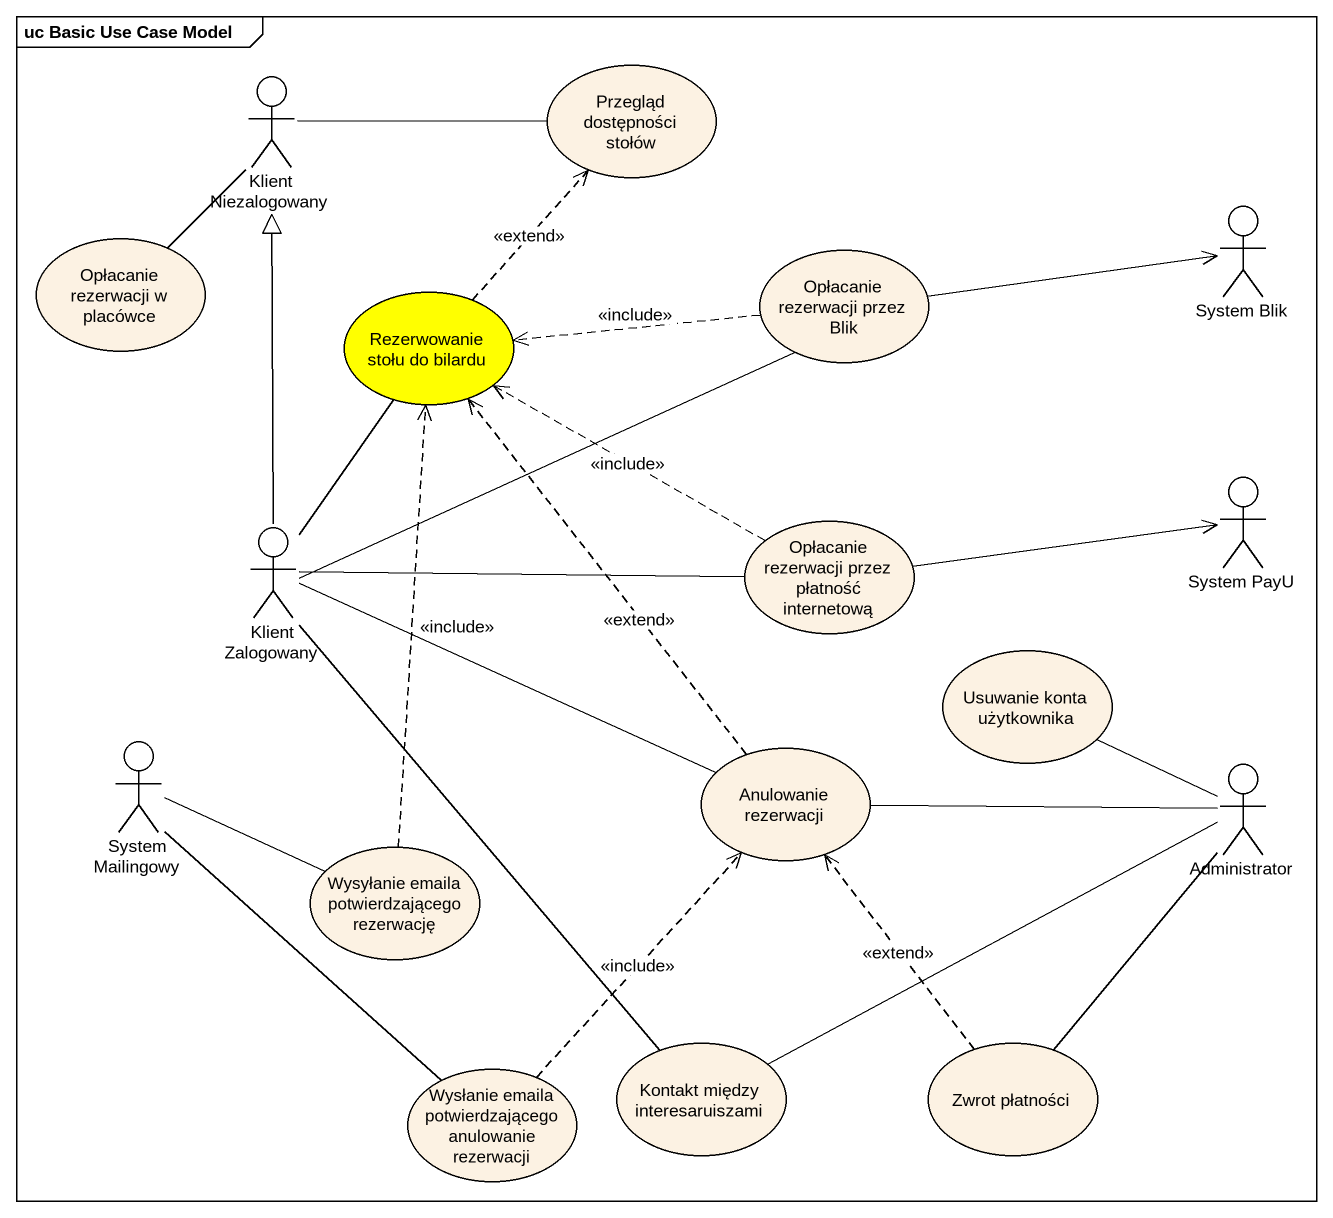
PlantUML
@startuml
mainframe uc Basic Use Case Model
actor "Klient Niezalogowany" as Klient_Niezalogowany
usecase "Przegląd dostępności stołów" as Przegląd_dostępności_stołów
usecase "Opłacanie rezerwacji w placówce" as Opłacanie_rezerwacji_w
actor "System Blik" as System_Blik
usecase "Rezerwowanie stołu do bilardu" as Rezerwowanie_stołu_do #FFFF00
usecase "Opłacanie rezerwacji przez Blik" as Opłacanie_rezerwacji_przez
actor "Klient Zalogowany" as Klient_Zalogowany
usecase "Opłacanie rezerwacji przez płatność internetową" as Opłacanie_rezerwacji_przez_2
actor "System PayU" as System_PayU
usecase "Usuwanie konta użytkownika" as Usuwanie_konta_użytkownika
actor "System Mailingowy" as System_Mailingowy
usecase "Anulowanie rezerwacji" as Anulowanie_rezerwacji
actor Administrator
usecase "Wysyłanie emaila potwierdzającego rezerwację" as Wysyłanie_emaila
usecase "Kontakt między interesaruiszami" as Kontakt_między
usecase "Zwrot płatności" as Zwrot_płatności
usecase "Wysłanie emaila potwierdzającego anulowanie rezerwacji" as Wysłanie_emaila
Klient_Niezalogowany -- Opłacanie_rezerwacji_w
Przegląd_dostępności_stołów -left- Klient_Niezalogowany
Rezerwowanie_stołu_do .up.> Przegląd_dostępności_stołów : <<extend>>
Opłacanie_rezerwacji_przez -right-> System_Blik
Opłacanie_rezerwacji_przez .left.> Rezerwowanie_stołu_do : <<include>>
Klient_Zalogowany -up-|> Klient_Niezalogowany
Klient_Zalogowany -up- Rezerwowanie_stołu_do
Klient_Zalogowany -right- Opłacanie_rezerwacji_przez
Klient_Zalogowany -right- Opłacanie_rezerwacji_przez_2
Klient_Zalogowany -right- Anulowanie_rezerwacji
Klient_Zalogowany -- Kontakt_między
Opłacanie_rezerwacji_przez_2 .left.> Rezerwowanie_stołu_do : <<include>>
Opłacanie_rezerwacji_przez_2 -right-> System_PayU
Usuwanie_konta_użytkownika -- Administrator
System_Mailingowy -right- Wysyłanie_emaila
System_Mailingowy -- Wysłanie_emaila
Anulowanie_rezerwacji .up.> Rezerwowanie_stołu_do : <<extend>>
Administrator -left- Anulowanie_rezerwacji
Wysyłanie_emaila .up.> Rezerwowanie_stołu_do : <<include>>
Kontakt_między -right- Administrator
Zwrot_płatności .up.> Anulowanie_rezerwacji : <<extend>>
Zwrot_płatności -up- Administrator
Wysłanie_emaila .up.> Anulowanie_rezerwacji : <<include>>
@enduml
